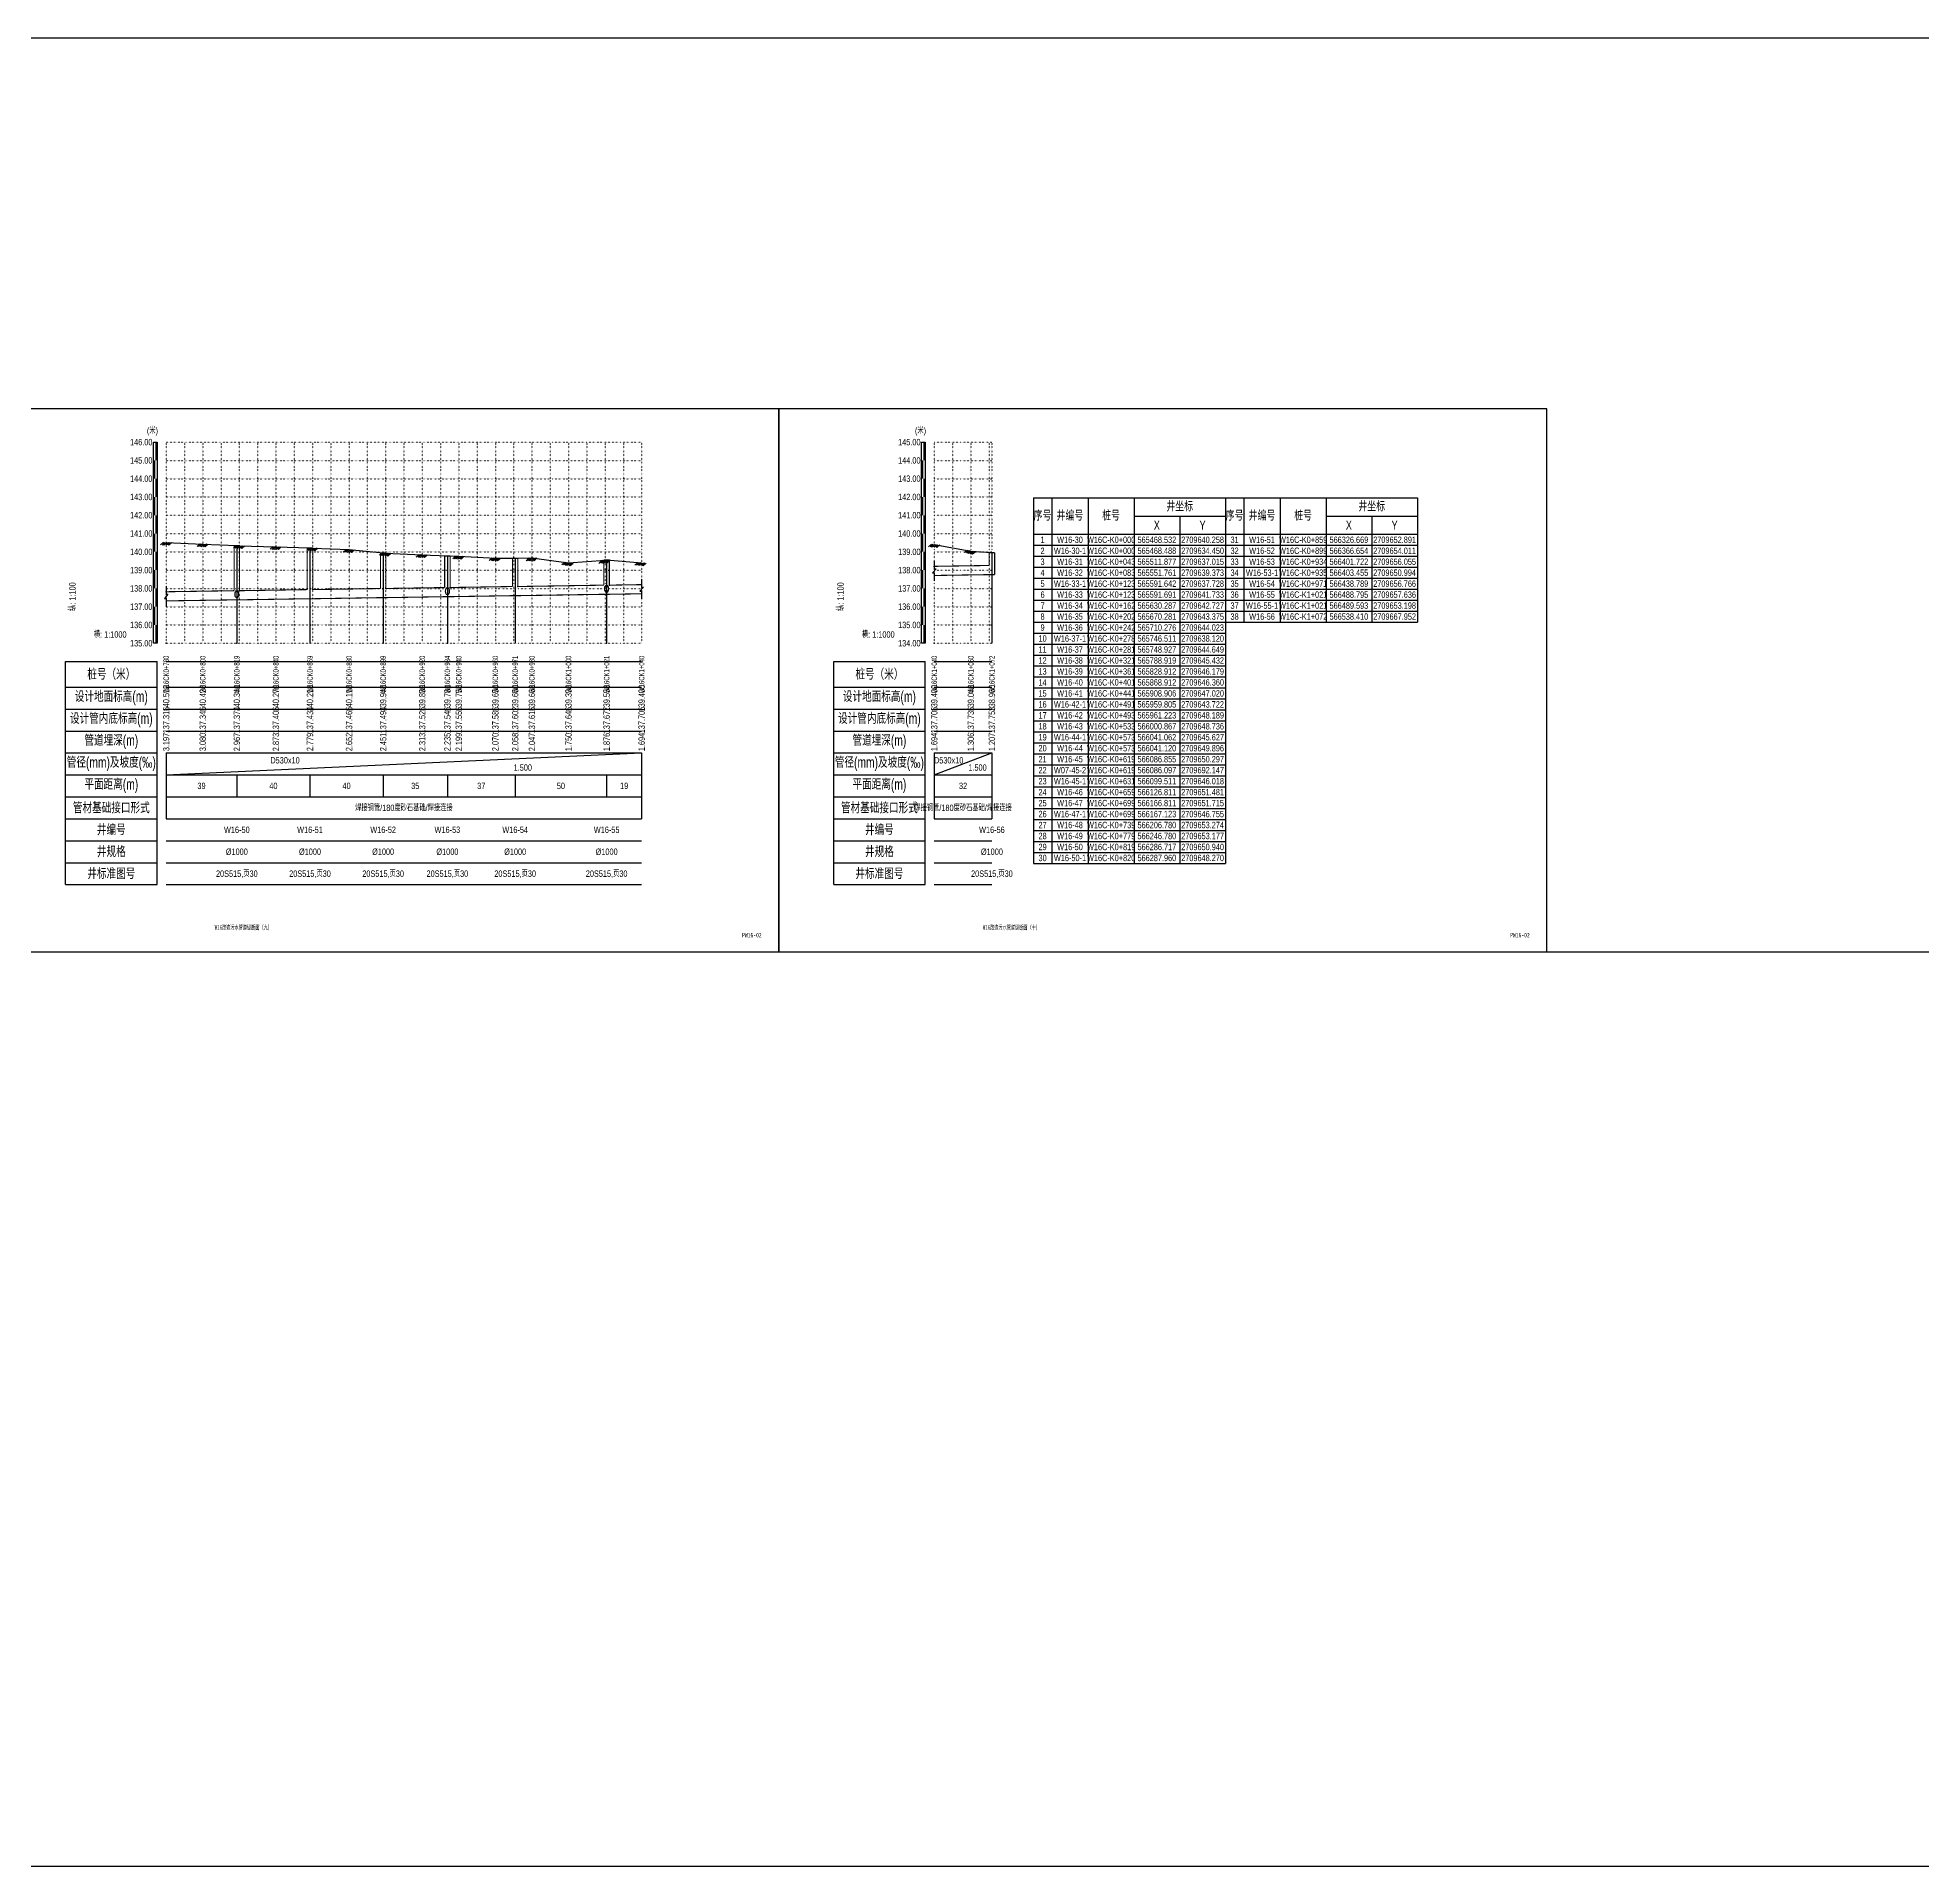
# Model space of a CAD drawing. Extents: x 529262 to 576451, y 2694391 to 2717535.
# Drawn here: x 572726 to 573757, y 2708447 to 2709447 of the extents above; entities that cross this region are included whole.
import ezdxf
from ezdxf.enums import TextEntityAlignment as Align

# ---------------------------------------------------------------- set-up
doc = ezdxf.new("R2010")
doc.units = 0
doc.linetypes.add('DOT', pattern=[6.35, 0, -6.35])
for name, color, linetype in [('GPSCOMMON', 7, 'Continuous'), ('P-说明', 7, 'Continuous'), ('PP-COM', 7, 'Continuous'), ('图框线', 7, 'Continuous'), ('纵断_分栏文字', 7, 'Continuous'), ('纵断_分栏线', 5, 'Continuous'), ('纵断_地面线', 3, 'Continuous'), ('纵断_标注', 2, 'Continuous'), ('纵断_标注_支管', 2, 'Continuous'), ('纵断_表头', 2, 'Continuous'), ('纵断_设计线', 1, 'Continuous'), ('纵断_高程网格', 8, 'DOT')]:
    doc.layers.add(name, color=color, linetype=linetype)
doc.layers.add('纵断污水井', color=7, linetype='Continuous', lineweight=60)
doc.layers.add('纵断污水管', color=224, linetype='Continuous', lineweight=60)
doc.styles.add('JieTuHzTxt', font='smsim.shx', dxfattribs={"width": 0.7, "bigfont": 'smfs.shx'})
doc.styles.add('SEMDI', font='smsim.shx', dxfattribs={"width": 0.75, "bigfont": 'smfs.shx'})
doc.styles.add('SMEDI', font='smsim.shx', dxfattribs={"width": 0.75, "height": 3.5, "bigfont": 'smfs.shx'})
doc.styles.add('宋体', font='', dxfattribs={"width": 0.75})
doc.styles.get('宋体').set_extended_font_data('SimSun')

# ---------------------------------------------------------------- blocks, each defined once
blk = doc.blocks.new('A3WK')
at = {"layer": '图框线'}
blk.add_lwpolyline([(0, 0), (420, 0), (420, 297), (0, 297), (0, 0)], dxfattribs=at)
blk = doc.blocks.new('*T149')
at = {"color": 0, "linetype": 'ByBlock', "lineweight": -2, "transparency": 16777216}
for p, q in [((0, 0), (105, 0)), ((0, 0), (0, -200)), ((10, 0), (10, -200)), ((30, 0), (30, -200)), ((55, 0), (55, -200)), ((105, 0), (105, -200)), ((55, -10), (105, -10)), ((80, -10), (80, -200)), ((0, -20), (105, -20)), ((0, -26), (105, -26)), ((0, -32), (105, -32)), ((0, -38), (105, -38)), ((0, -44), (105, -44)), ((0, -50), (105, -50)), ((0, -56), (105, -56)), ((0, -62), (105, -62)), ((0, -68), (105, -68)), ((0, -74), (105, -74)), ((0, -80), (105, -80)), ((0, -86), (105, -86)), ((0, -92), (105, -92)), ((0, -98), (105, -98)), ((0, -104), (105, -104)), ((0, -110), (105, -110)), ((0, -116), (105, -116)), ((0, -122), (105, -122)), ((0, -128), (105, -128)), ((0, -134), (105, -134)), ((0, -140), (105, -140)), ((0, -146), (105, -146)), ((0, -152), (105, -152)), ((0, -158), (105, -158)), ((0, -164), (105, -164)), ((0, -170), (105, -170)), ((0, -176), (105, -176)), ((0, -182), (105, -182)), ((0, -188), (105, -188)), ((0, -194), (105, -194)), ((0, -200), (105, -200))]:
    blk.add_line(p, q, dxfattribs=at)
at = {"color": 0, "transparency": 16777216, "attachment_point": 5}
for s, insert, char_height, width, style in [('序号', (5, -10), 5, 9.98, 'SMEDI'), ('井编号', (20, -10), 5, 19.98, 'SMEDI'), ('桩号', (42.5, -10), 5, 24.98, 'SMEDI'), ('井坐标', (80, -5), 5, 49.98, 'SMEDI'), ('X', (67.5, -15), 5, 24.98, 'SMEDI'), ('Y', (92.5, -15), 5, 24.98, 'SMEDI'), ('2', (5, -29), 3.5, 9.98, 'SEMDI'), ('1', (5, -23), 3.5, 9.98, 'SEMDI'), ('W16-30-1', (20, -29), 3.5, 19.98, 'SEMDI'), ('W16-30', (20, -23), 3.5, 19.98, 'SEMDI'), ('W16C-K0+000', (42.5, -23), 3.5, 24.98, 'SEMDI'), ('W16C-K0+000', (42.5, -29), 3.5, 24.98, 'SEMDI'), ('565468.532', (67.5, -23), 3.5, 24.98, 'SEMDI'), ('565468.488', (67.5, -29), 3.5, 24.98, 'SEMDI'), ('2709640.258', (92.5, -23), 3.5, 24.98, 'SEMDI'), ('2709634.450', (92.5, -29), 3.5, 24.98, 'SEMDI'), ('4', (5, -41), 3.5, 9.98, 'SEMDI'), ('3', (5, -35), 3.5, 9.98, 'SEMDI'), ('W16-31', (20, -35), 3.5, 19.98, 'SEMDI'), ('W16-32', (20, -41), 3.5, 19.98, 'SEMDI'), ('W16C-K0+043', (42.5, -35), 3.5, 24.98, 'SEMDI'), ('W16C-K0+083', (42.5, -41), 3.5, 24.98, 'SEMDI'), ('565511.877', (67.5, -35), 3.5, 24.98, 'SEMDI'), ('565551.761', (67.5, -41), 3.5, 24.98, 'SEMDI'), ('2709637.015', (92.5, -35), 3.5, 24.98, 'SEMDI'), ('2709639.373', (92.5, -41), 3.5, 24.98, 'SEMDI'), ('5', (5, -47), 3.5, 9.98, 'SEMDI'), ('6', (5, -53), 3.5, 9.98, 'SEMDI'), ('W16-33-1', (20, -47), 3.5, 19.98, 'SEMDI'), ('W16-33', (20, -53), 3.5, 19.98, 'SEMDI'), ('W16C-K0+123', (42.5, -47), 3.5, 24.98, 'SEMDI'), ('W16C-K0+123', (42.5, -53), 3.5, 24.98, 'SEMDI'), ('565591.642', (67.5, -47), 3.5, 24.98, 'SEMDI'), ('565591.691', (67.5, -53), 3.5, 24.98, 'SEMDI'), ('2709637.728', (92.5, -47), 3.5, 24.98, 'SEMDI'), ('2709641.733', (92.5, -53), 3.5, 24.98, 'SEMDI'), ('7', (5, -59), 3.5, 9.98, 'SEMDI'), ('W16-34', (20, -59), 3.5, 19.98, 'SEMDI'), ('W16C-K0+162', (42.5, -59), 3.5, 24.98, 'SEMDI'), ('565630.287', (67.5, -59), 3.5, 24.98, 'SEMDI'), ('2709642.727', (92.5, -59), 3.5, 24.98, 'SEMDI'), ('8', (5, -65), 3.5, 9.98, 'SEMDI'), ('9', (5, -71), 3.5, 9.98, 'SEMDI'), ('W16-35', (20, -65), 3.5, 19.98, 'SEMDI'), ('W16-36', (20, -71), 3.5, 19.98, 'SEMDI'), ('W16C-K0+202', (42.5, -65), 3.5, 24.98, 'SEMDI'), ('W16C-K0+242', (42.5, -71), 3.5, 24.98, 'SEMDI'), ('565670.281', (67.5, -65), 3.5, 24.98, 'SEMDI'), ('565710.276', (67.5, -71), 3.5, 24.98, 'SEMDI'), ('2709643.375', (92.5, -65), 3.5, 24.98, 'SEMDI'), ('2709644.023', (92.5, -71), 3.5, 24.98, 'SEMDI'), ('10', (5, -77), 3.5, 9.98, 'SEMDI'), ('11', (5, -83), 3.5, 9.98, 'SEMDI'), ('W16-37-1', (20, -77), 3.5, 19.98, 'SEMDI'), ('W16-37', (20, -83), 3.5, 19.98, 'SEMDI'), ('W16C-K0+278', (42.5, -77), 3.5, 24.98, 'SEMDI'), ('W16C-K0+281', (42.5, -83), 3.5, 24.98, 'SEMDI'), ('565746.511', (67.5, -77), 3.5, 24.98, 'SEMDI'), ('565748.927', (67.5, -83), 3.5, 24.98, 'SEMDI'), ('2709638.120', (92.5, -77), 3.5, 24.98, 'SEMDI'), ('2709644.649', (92.5, -83), 3.5, 24.98, 'SEMDI'), ('12', (5, -89), 3.5, 9.98, 'SEMDI'), ('W16-38', (20, -89), 3.5, 19.98, 'SEMDI'), ('W16C-K0+321', (42.5, -89), 3.5, 24.98, 'SEMDI'), ('565788.919', (67.5, -89), 3.5, 24.98, 'SEMDI'), ('2709645.432', (92.5, -89), 3.5, 24.98, 'SEMDI'), ('13', (5, -95), 3.5, 9.98, 'SEMDI'), ('14', (5, -101), 3.5, 9.98, 'SEMDI'), ('W16-39', (20, -95), 3.5, 19.98, 'SEMDI'), ('W16-40', (20, -101), 3.5, 19.98, 'SEMDI'), ('W16C-K0+361', (42.5, -95), 3.5, 24.98, 'SEMDI'), ('W16C-K0+401', (42.5, -101), 3.5, 24.98, 'SEMDI'), ('565828.912', (67.5, -95), 3.5, 24.98, 'SEMDI'), ('565868.912', (67.5, -101), 3.5, 24.98, 'SEMDI'), ('2709646.179', (92.5, -95), 3.5, 24.98, 'SEMDI'), ('2709646.360', (92.5, -101), 3.5, 24.98, 'SEMDI'), ('15', (5, -107), 3.5, 9.98, 'SEMDI'), ('16', (5, -113), 3.5, 9.98, 'SEMDI'), ('W16-42-1', (20, -113), 3.5, 19.98, 'SEMDI'), ('W16-41', (20, -107), 3.5, 19.98, 'SEMDI'), ('W16C-K0+441', (42.5, -107), 3.5, 24.98, 'SEMDI'), ('W16C-K0+491', (42.5, -113), 3.5, 24.98, 'SEMDI'), ('565908.906', (67.5, -107), 3.5, 24.98, 'SEMDI'), ('565959.805', (67.5, -113), 3.5, 24.98, 'SEMDI'), ('2709647.020', (92.5, -107), 3.5, 24.98, 'SEMDI'), ('2709643.722', (92.5, -113), 3.5, 24.98, 'SEMDI'), ('17', (5, -119), 3.5, 9.98, 'SEMDI'), ('18', (5, -125), 3.5, 9.98, 'SEMDI'), ('W16-42', (20, -119), 3.5, 19.98, 'SEMDI'), ('W16-43', (20, -125), 3.5, 19.98, 'SEMDI'), ('W16C-K0+493', (42.5, -119), 3.5, 24.98, 'SEMDI'), ('W16C-K0+533', (42.5, -125), 3.5, 24.98, 'SEMDI'), ('565961.223', (67.5, -119), 3.5, 24.98, 'SEMDI'), ('566000.867', (67.5, -125), 3.5, 24.98, 'SEMDI'), ('2709648.189', (92.5, -119), 3.5, 24.98, 'SEMDI'), ('2709648.736', (92.5, -125), 3.5, 24.98, 'SEMDI'), ('19', (5, -131), 3.5, 9.98, 'SEMDI'), ('W16-44-1', (20, -131), 3.5, 19.98, 'SEMDI'), ('W16C-K0+573', (42.5, -131), 3.5, 24.98, 'SEMDI'), ('566041.062', (67.5, -131), 3.5, 24.98, 'SEMDI'), ('2709645.627', (92.5, -131), 3.5, 24.98, 'SEMDI'), ('20', (5, -137), 3.5, 9.98, 'SEMDI'), ('21', (5, -143), 3.5, 9.98, 'SEMDI'), ('W16-44', (20, -137), 3.5, 19.98, 'SEMDI'), ('W16-45', (20, -143), 3.5, 19.98, 'SEMDI'), ('W16C-K0+573', (42.5, -137), 3.5, 24.98, 'SEMDI'), ('W16C-K0+619', (42.5, -143), 3.5, 24.98, 'SEMDI'), ('566041.120', (67.5, -137), 3.5, 24.98, 'SEMDI'), ('566086.855', (67.5, -143), 3.5, 24.98, 'SEMDI'), ('2709649.896', (92.5, -137), 3.5, 24.98, 'SEMDI'), ('2709650.297', (92.5, -143), 3.5, 24.98, 'SEMDI'), ('22', (5, -149), 3.5, 9.98, 'SEMDI'), ('23', (5, -155), 3.5, 9.98, 'SEMDI'), ('W07-45-2', (20, -149), 3.5, 19.98, 'SEMDI'), ('W16-45-1', (20, -155), 3.5, 19.98, 'SEMDI'), ('W16C-K0+619', (42.5, -149), 3.5, 24.98, 'SEMDI'), ('W16C-K0+631', (42.5, -155), 3.5, 24.98, 'SEMDI'), ('566086.097', (67.5, -149), 3.5, 24.98, 'SEMDI'), ('566099.511', (67.5, -155), 3.5, 24.98, 'SEMDI'), ('2709692.147', (92.5, -149), 3.5, 24.98, 'SEMDI'), ('2709646.018', (92.5, -155), 3.5, 24.98, 'SEMDI'), ('24', (5, -161), 3.5, 9.98, 'SEMDI'), ('W16-46', (20, -161), 3.5, 19.98, 'SEMDI'), ('W16C-K0+659', (42.5, -161), 3.5, 24.98, 'SEMDI'), ('566126.811', (67.5, -161), 3.5, 24.98, 'SEMDI'), ('2709651.481', (92.5, -161), 3.5, 24.98, 'SEMDI'), ('25', (5, -167), 3.5, 9.98, 'SEMDI'), ('26', (5, -173), 3.5, 9.98, 'SEMDI'), ('W16-47-1', (20, -173), 3.5, 19.98, 'SEMDI'), ('W16-47', (20, -167), 3.5, 19.98, 'SEMDI'), ('W16C-K0+699', (42.5, -167), 3.5, 24.98, 'SEMDI'), ('W16C-K0+699', (42.5, -173), 3.5, 24.98, 'SEMDI'), ('566166.811', (67.5, -167), 3.5, 24.98, 'SEMDI'), ('566167.123', (67.5, -173), 3.5, 24.98, 'SEMDI'), ('2709651.715', (92.5, -167), 3.5, 24.98, 'SEMDI'), ('2709646.755', (92.5, -173), 3.5, 24.98, 'SEMDI'), ('27', (5, -179), 3.5, 9.98, 'SEMDI'), ('28', (5, -185), 3.5, 9.98, 'SEMDI'), ('W16-48', (20, -179), 3.5, 19.98, 'SEMDI'), ('W16-49', (20, -185), 3.5, 19.98, 'SEMDI'), ('W16C-K0+739', (42.5, -179), 3.5, 24.98, 'SEMDI'), ('W16C-K0+779', (42.5, -185), 3.5, 24.98, 'SEMDI'), ('566206.780', (67.5, -179), 3.5, 24.98, 'SEMDI'), ('566246.780', (67.5, -185), 3.5, 24.98, 'SEMDI'), ('2709653.274', (92.5, -179), 3.5, 24.98, 'SEMDI'), ('2709653.177', (92.5, -185), 3.5, 24.98, 'SEMDI'), ('29', (5, -191), 3.5, 9.98, 'SEMDI'), ('30', (5, -197), 3.5, 9.98, 'SEMDI'), ('W16-50-1', (20, -197), 3.5, 19.98, 'SEMDI'), ('W16-50', (20, -191), 3.5, 19.98, 'SEMDI'), ('W16C-K0+819', (42.5, -191), 3.5, 24.98, 'SEMDI'), ('W16C-K0+820', (42.5, -197), 3.5, 24.98, 'SEMDI'), ('566286.717', (67.5, -191), 3.5, 24.98, 'SEMDI'), ('566287.960', (67.5, -197), 3.5, 24.98, 'SEMDI'), ('2709650.940', (92.5, -191), 3.5, 24.98, 'SEMDI'), ('2709648.270', (92.5, -197), 3.5, 24.98, 'SEMDI')]:
    blk.add_mtext(s, dxfattribs=dict(at, insert=insert, char_height=char_height, width=width, style=style))
blk = doc.blocks.new('*T150')
at = {"color": 0, "linetype": 'ByBlock', "lineweight": -2, "transparency": 16777216}
for p, q in [((0, 0), (105, 0)), ((0, 0), (0, -68)), ((10, 0), (10, -68)), ((30, 0), (30, -68)), ((55, 0), (55, -68)), ((105, 0), (105, -68)), ((55, -10), (105, -10)), ((80, -10), (80, -68)), ((0, -20), (105, -20)), ((0, -26), (105, -26)), ((0, -32), (105, -32)), ((0, -38), (105, -38)), ((0, -44), (105, -44)), ((0, -50), (105, -50)), ((0, -56), (105, -56)), ((0, -62), (105, -62)), ((0, -68), (105, -68))]:
    blk.add_line(p, q, dxfattribs=at)
at = {"color": 0, "transparency": 16777216, "attachment_point": 5}
for s, insert, char_height, width, style in [('序号', (5, -10), 5, 9.98, 'SMEDI'), ('井编号', (20, -10), 5, 19.98, 'SMEDI'), ('桩号', (42.5, -10), 5, 24.98, 'SMEDI'), ('井坐标', (80, -5), 5, 49.98, 'SMEDI'), ('X', (67.5, -15), 5, 24.98, 'SMEDI'), ('Y', (92.5, -15), 5, 24.98, 'SMEDI'), ('31', (5, -23), 3.5, 9.98, 'SEMDI'), ('32', (5, -29), 3.5, 9.98, 'SEMDI'), ('W16-51', (20, -23), 3.5, 19.98, 'SEMDI'), ('W16-52', (20, -29), 3.5, 19.98, 'SEMDI'), ('W16C-K0+859', (42.5, -23), 3.5, 24.98, 'SEMDI'), ('W16C-K0+899', (42.5, -29), 3.5, 24.98, 'SEMDI'), ('566326.669', (67.5, -23), 3.5, 24.98, 'SEMDI'), ('566366.654', (67.5, -29), 3.5, 24.98, 'SEMDI'), ('2709652.891', (92.5, -23), 3.5, 24.98, 'SEMDI'), ('2709654.011', (92.5, -29), 3.5, 24.98, 'SEMDI'), ('33', (5, -35), 3.5, 9.98, 'SEMDI'), ('34', (5, -41), 3.5, 9.98, 'SEMDI'), ('W16-53-1', (20, -41), 3.5, 19.98, 'SEMDI'), ('W16-53', (20, -35), 3.5, 19.98, 'SEMDI'), ('W16C-K0+934', (42.5, -35), 3.5, 24.98, 'SEMDI'), ('W16C-K0+935', (42.5, -41), 3.5, 24.98, 'SEMDI'), ('566401.722', (67.5, -35), 3.5, 24.98, 'SEMDI'), ('566403.455', (67.5, -41), 3.5, 24.98, 'SEMDI'), ('2709656.055', (92.5, -35), 3.5, 24.98, 'SEMDI'), ('2709650.994', (92.5, -41), 3.5, 24.98, 'SEMDI'), ('35', (5, -47), 3.5, 9.98, 'SEMDI'), ('36', (5, -53), 3.5, 9.98, 'SEMDI'), ('W16-54', (20, -47), 3.5, 19.98, 'SEMDI'), ('W16-55', (20, -53), 3.5, 19.98, 'SEMDI'), ('W16C-K0+971', (42.5, -47), 3.5, 24.98, 'SEMDI'), ('W16C-K1+021', (42.5, -53), 3.5, 24.98, 'SEMDI'), ('566438.789', (67.5, -47), 3.5, 24.98, 'SEMDI'), ('566488.795', (67.5, -53), 3.5, 24.98, 'SEMDI'), ('2709656.766', (92.5, -47), 3.5, 24.98, 'SEMDI'), ('2709657.636', (92.5, -53), 3.5, 24.98, 'SEMDI'), ('37', (5, -59), 3.5, 9.98, 'SEMDI'), ('W16-55-1', (20, -59), 3.5, 19.98, 'SEMDI'), ('W16C-K1+021', (42.5, -59), 3.5, 24.98, 'SEMDI'), ('566489.593', (67.5, -59), 3.5, 24.98, 'SEMDI'), ('2709653.198', (92.5, -59), 3.5, 24.98, 'SEMDI'), ('38', (5, -65), 3.5, 9.98, 'SEMDI'), ('W16-56', (20, -65), 3.5, 19.98, 'SEMDI'), ('W16C-K1+072', (42.5, -65), 3.5, 24.98, 'SEMDI'), ('566538.410', (67.5, -65), 3.5, 24.98, 'SEMDI'), ('2709667.952', (92.5, -65), 3.5, 24.98, 'SEMDI')]:
    blk.add_mtext(s, dxfattribs=dict(at, insert=insert, char_height=char_height, width=width, style=style))
blk = doc.blocks.new('市政排水（YZ）_zdbt')
at = {"color": 0, "linetype": 'ByBlock', "lineweight": -2}
for p, q in [((-50, 0), (0, 0)), ((-50, -122), (-50, 0)), ((0, -122), (0, 0)), ((-50, -14), (0, -14)), ((-50, -26), (0, -26)), ((-50, -38), (0, -38)), ((-50, -50), (0, -50)), ((-50, -62), (0, -62)), ((-50, -74), (0, -74)), ((-50, -86), (0, -86)), ((-50, -98), (0, -98)), ((-50, -110), (0, -110)), ((-50, -122), (0, -122))]:
    blk.add_line(p, q, dxfattribs=at)
at = {"color": 0, "linetype": 'ByBlock', "lineweight": -2, "char_height": 6, "attachment_point": 5, "style": 'JieTuHzTxt'}
for s, insert in [('桩号（米）', (-25, -7)), ('设计地面标高(m)', (-25, -20)), ('设计管内底标高(m)', (-25, -32)), ('管道埋深(m)', (-25, -44)), ('管径(mm)及坡度(‰)', (-25, -56)), ('平面距离(m)', (-25, -68)), ('管材基础接口形式', (-25, -80)), ('井编号', (-25, -92)), ('井规格', (-25, -104)), ('井标准图号', (-25, -116))]:
    blk.add_mtext(s, dxfattribs=dict(at, insert=insert))
blk = doc.blocks.new('VSDesignLineBlock')
at = {"color": 0, "linetype": 'Continuous'}
for p, q in [((-1.5, 0), (-3, -1.5)), ((-0.8, 0), (-2.2, -1.5)), ((0, 0), (-1.5, -1.5)), ((0, 0), (1.5, -1.5)), ((1.5, 0), (0.8, -0.8)), ((2.2, 0), (1.1, -1.1)), ((3, 0), (1.5, -1.5)), ((-1, -1), (-0.5, -1.5)), ((-0.5, -0.5), (0.5, -1.5))]:
    blk.add_line(p, q, dxfattribs=at)

msp = doc.modelspace()

# ---------------------------------------------------------------- linework, layer by layer
for p in [(573216.269, 2709157.418), (572796.269, 2709143.518), (572836.411, 2709144.098), (572876.411, 2709144.698), (572916.411, 2709145.298), (572951.539, 2709145.825), (572988.612, 2709146.381), (573038.626, 2709147.131)]:
    msp.add_point(p)
at = {"layer": 'GPSCOMMON'}
for p in [(572796.269, 2709115.361), (573216.269, 2709115.361)]:
    msp.add_point(p, dxfattribs=at)
at = {"layer": 'PP-COM'}
for p, q in [((571451.269, 2709446.518), (576451.269, 2709446.518)), ((571451.269, 2708946.518), (576451.269, 2708946.518)), ((571451.269, 2708446.518), (576451.269, 2708446.518))]:
    msp.add_line(p, q, dxfattribs=at)
at = {"layer": '纵断_分栏文字'}
for p, q in [((572833.411, 2709168.771), (572836.411, 2709168.771)), ((572873.411, 2709167.491), (572876.411, 2709167.491)), ((572913.411, 2709164.811), (572916.411, 2709164.811)), ((573246.302, 2709164.961), (573249.302, 2709164.961)), ((572948.539, 2709163.171), (572951.539, 2709163.171)), ((572985.612, 2709161.961), (572988.612, 2709161.961)), ((573035.626, 2709160.891), (573038.626, 2709160.891)), ((572796.269, 2709055.361), (572796.269, 2709043.361)), ((572796.269, 2709043.361), (573056.269, 2709055.361)), ((573056.269, 2709055.361), (573056.269, 2709043.361)), ((573216.269, 2709055.361), (573216.269, 2709043.361)), ((573216.269, 2709043.361), (573247.802, 2709055.361)), ((573247.802, 2709055.361), (573247.802, 2709043.361)), ((572796.269, 2709043.361), (572796.269, 2709031.361)), ((572834.911, 2709043.361), (572834.911, 2709031.361)), ((572874.911, 2709043.361), (572874.911, 2709031.361)), ((572914.911, 2709043.361), (572914.911, 2709031.361)), ((572950.039, 2709043.361), (572950.039, 2709031.361)), ((572987.112, 2709043.361), (572987.112, 2709031.361)), ((573037.126, 2709043.361), (573037.126, 2709031.361)), ((573056.269, 2709043.361), (573056.269, 2709031.361)), ((573216.269, 2709043.361), (573216.269, 2709031.361)), ((573247.802, 2709043.361), (573247.802, 2709031.361)), ((572796.269, 2709031.361), (572796.269, 2709019.361)), ((573056.269, 2709031.361), (573056.269, 2709019.361)), ((573216.269, 2709031.361), (573216.269, 2709019.361)), ((573247.802, 2709031.361), (573247.802, 2709019.361))]:
    msp.add_line(p, q, dxfattribs=at)
at = {"layer": '纵断_分栏线'}
for p, q in [((572796.269, 2709105.361), (573056.269, 2709105.361)), ((573216.269, 2709105.361), (573247.802, 2709105.361)), ((572796.269, 2709091.361), (573056.269, 2709091.361)), ((573216.269, 2709091.361), (573247.802, 2709091.361)), ((572796.269, 2709079.361), (573056.269, 2709079.361)), ((573216.269, 2709079.361), (573247.802, 2709079.361)), ((572796.269, 2709067.361), (573056.269, 2709067.361)), ((573216.269, 2709067.361), (573247.802, 2709067.361)), ((572796.269, 2709055.361), (573056.269, 2709055.361)), ((573216.269, 2709055.361), (573247.802, 2709055.361)), ((572796.269, 2709043.361), (573056.269, 2709043.361)), ((573216.269, 2709043.361), (573247.802, 2709043.361)), ((572796.269, 2709031.361), (573056.269, 2709031.361)), ((573216.269, 2709031.361), (573247.802, 2709031.361)), ((572796.269, 2709019.361), (573056.269, 2709019.361)), ((573216.269, 2709019.361), (573247.802, 2709019.361)), ((572796.269, 2709007.361), (573056.269, 2709007.361)), ((573216.269, 2709007.361), (573247.802, 2709007.361)), ((572796.269, 2708995.361), (573056.269, 2708995.361)), ((573216.269, 2708995.361), (573247.802, 2708995.361)), ((572796.269, 2708983.361), (573056.269, 2708983.361)), ((573216.269, 2708983.361), (573247.802, 2708983.361))]:
    msp.add_line(p, q, dxfattribs=at)
at = {"layer": '纵断_地面线'}
for points in [[(572796.269, 2709170.491), (572816.269, 2709169.621), (572834.91, 2709168.771), (572836.269, 2709168.711), (572856.269, 2709168.151), (572874.91, 2709167.491), (572876.269, 2709167.441), (572896.269, 2709166.541), (572914.91, 2709164.811), (572916.269, 2709164.681), (572936.269, 2709163.751), (572950.038, 2709163.171), (572956.269, 2709162.911), (572976.269, 2709161.921), (572987.112, 2709161.961), (572996.269, 2709161.991), (573016.269, 2709159.321), (573036.269, 2709160.801), (573037.126, 2709160.891), (573056.269, 2709159.36)], [(573216.269, 2709169.36), (573217.384, 2709169.271), (573236.269, 2709165.781), (573247.802, 2709164.961)]]:
    msp.add_lwpolyline(points, dxfattribs=at)
at = {"layer": '纵断_标注'}
for p, q in [((572834.911, 2709168.771), (572834.911, 2709115.361)), ((572874.911, 2709167.491), (572874.911, 2709115.361)), ((572914.911, 2709164.811), (572914.911, 2709115.361)), ((573247.802, 2709164.961), (573247.802, 2709115.361)), ((572950.039, 2709163.171), (572950.039, 2709115.361)), ((572987.112, 2709161.961), (572987.112, 2709115.361)), ((573037.126, 2709160.891), (573037.126, 2709115.361))]:
    msp.add_line(p, q, dxfattribs=at)
for points in [[(573216.269, 2709160.418), (573216.269, 2709156.018), (573217.269, 2709156.018), (573215.269, 2709153.818), (573216.269, 2709153.818), (573216.269, 2709149.418)], [(572796.269, 2709146.518), (572796.269, 2709142.118), (572797.269, 2709142.118), (572795.269, 2709139.918), (572796.269, 2709139.918), (572796.269, 2709135.518)], [(573056.269, 2709150.418), (573056.269, 2709146.018), (573057.269, 2709146.018), (573055.269, 2709143.818), (573056.269, 2709143.818), (573056.269, 2709139.418)]]:
    msp.add_lwpolyline(points, dxfattribs=at)
for points in [[(572741.269, 2709115.361, 0, 0, 0), (572741.269, 2709140.694, 1, 0, 0), (572741.269, 2709148.694, 0, 0, 0)], [(573161.269, 2709115.361, 0, 0, 0), (573161.269, 2709140.694, 1, 0, 0), (573161.269, 2709148.694, 0, 0, 0)], [(572741.269, 2709115.361, 0, 0, 0), (572766.603, 2709115.361, 1, 0, 0), (572774.603, 2709115.361, 0, 0, 0)], [(573161.269, 2709115.361, 0, 0, 0), (573186.603, 2709115.361, 1, 0, 0), (573194.603, 2709115.361, 0, 0, 0)]]:
    msp.add_lwpolyline(points, format="xyseb", dxfattribs=at)
at = {"layer": '纵断_标注_支管'}
for p in [(572834.911, 2709115.361), (572950.039, 2709115.361), (573037.126, 2709115.361)]:
    msp.add_point(p, dxfattribs=at)
at = {"layer": '纵断_表头'}
for points in [[(572791.269, 2709115.361), (572789.269, 2709115.361), (572789.269, 2709225.361), (572791.269, 2709225.361), (572791.269, 2709115.361)], [(573211.269, 2709115.361), (573209.269, 2709115.361), (573209.269, 2709225.361), (573211.269, 2709225.361), (573211.269, 2709115.361)]]:
    msp.add_lwpolyline(points, dxfattribs=at)
at = {"layer": '纵断_表头', "const_width": 1}
for points in [[(572790.769, 2709215.361), (572790.769, 2709225.361)], [(573210.769, 2709215.361), (573210.769, 2709225.361)], [(572789.769, 2709205.361), (572789.769, 2709215.361)], [(573209.769, 2709205.361), (573209.769, 2709215.361)], [(572790.769, 2709195.361), (572790.769, 2709205.361)], [(573210.769, 2709195.361), (573210.769, 2709205.361)], [(572789.769, 2709185.361), (572789.769, 2709195.361)], [(573209.769, 2709185.361), (573209.769, 2709195.361)], [(572790.769, 2709175.361), (572790.769, 2709185.361)], [(573210.769, 2709175.361), (573210.769, 2709185.361)], [(572789.769, 2709165.361), (572789.769, 2709175.361)], [(573209.769, 2709165.361), (573209.769, 2709175.361)], [(572790.769, 2709155.361), (572790.769, 2709165.361)], [(573210.769, 2709155.361), (573210.769, 2709165.361)], [(572789.769, 2709145.361), (572789.769, 2709155.361)], [(573209.769, 2709145.361), (573209.769, 2709155.361)], [(572790.769, 2709135.361), (572790.769, 2709145.361)], [(573210.769, 2709135.361), (573210.769, 2709145.361)], [(572789.769, 2709125.361), (572789.769, 2709135.361)], [(573209.769, 2709125.361), (573209.769, 2709135.361)], [(572790.769, 2709115.361), (572790.769, 2709125.361)], [(573210.769, 2709115.361), (573210.769, 2709125.361)]]:
    msp.add_lwpolyline(points, dxfattribs=at)
at = {"layer": '纵断_设计线'}
for points in [[(572796.269, 2709170.491), (572816.269, 2709169.621), (572834.91, 2709168.771), (572836.269, 2709168.711), (572856.269, 2709168.151), (572874.91, 2709167.491), (572876.269, 2709167.441), (572896.269, 2709166.541), (572914.91, 2709164.811), (572916.269, 2709164.681), (572936.269, 2709163.751), (572950.038, 2709163.171), (572956.269, 2709162.911), (572976.269, 2709161.921), (572987.112, 2709161.961), (572996.269, 2709161.991), (573016.269, 2709159.321), (573036.269, 2709160.801), (573037.126, 2709160.891), (573056.269, 2709159.36)], [(573216.269, 2709169.36), (573217.384, 2709169.271), (573236.269, 2709165.781), (573247.802, 2709164.961)]]:
    msp.add_lwpolyline(points, dxfattribs=at)
at = {"layer": '纵断_高程网格', "ltscale": 0.0787}
for p, q in [((572796.269, 2709225.361), (573056.269, 2709225.361)), ((572796.269, 2709225.361), (572796.269, 2709115.361)), ((572806.269, 2709225.361), (572806.269, 2709115.361)), ((572816.269, 2709225.361), (572816.269, 2709115.361)), ((572826.269, 2709225.361), (572826.269, 2709115.361)), ((572836.269, 2709225.361), (572836.269, 2709115.361)), ((572846.269, 2709225.361), (572846.269, 2709115.361)), ((572856.269, 2709225.361), (572856.269, 2709115.361)), ((572866.269, 2709225.361), (572866.269, 2709115.361)), ((572876.269, 2709225.361), (572876.269, 2709115.361)), ((572886.269, 2709225.361), (572886.269, 2709115.361)), ((572896.269, 2709225.361), (572896.269, 2709115.361)), ((572906.269, 2709225.361), (572906.269, 2709115.361)), ((572916.269, 2709225.361), (572916.269, 2709115.361)), ((572926.269, 2709225.361), (572926.269, 2709115.361)), ((572936.269, 2709225.361), (572936.269, 2709115.361)), ((572946.269, 2709225.361), (572946.269, 2709115.361)), ((572956.269, 2709225.361), (572956.269, 2709115.361)), ((572966.269, 2709225.361), (572966.269, 2709115.361)), ((572976.269, 2709225.361), (572976.269, 2709115.361)), ((572986.269, 2709225.361), (572986.269, 2709115.361)), ((572996.269, 2709225.361), (572996.269, 2709115.361)), ((573006.269, 2709225.361), (573006.269, 2709115.361)), ((573016.269, 2709225.361), (573016.269, 2709115.361)), ((573026.269, 2709225.361), (573026.269, 2709115.361)), ((573036.269, 2709225.361), (573036.269, 2709115.361)), ((573046.269, 2709225.361), (573046.269, 2709115.361)), ((573056.269, 2709225.361), (573056.269, 2709115.361)), ((573216.269, 2709225.361), (573247.802, 2709225.361)), ((573216.269, 2709225.361), (573216.269, 2709115.361)), ((573226.269, 2709225.361), (573226.269, 2709115.361)), ((573236.269, 2709225.361), (573236.269, 2709115.361)), ((573246.269, 2709225.361), (573246.269, 2709115.361)), ((573247.802, 2709225.361), (573247.802, 2709115.361)), ((572796.269, 2709215.361), (573056.269, 2709215.361)), ((573216.269, 2709215.361), (573247.802, 2709215.361)), ((572796.269, 2709205.361), (573056.269, 2709205.361)), ((573216.269, 2709205.361), (573247.802, 2709205.361)), ((572796.269, 2709195.361), (573056.269, 2709195.361)), ((573216.269, 2709195.361), (573247.802, 2709195.361)), ((572796.269, 2709185.361), (573056.269, 2709185.361)), ((573216.269, 2709185.361), (573247.802, 2709185.361)), ((572796.269, 2709175.361), (573056.269, 2709175.361)), ((573216.269, 2709175.361), (573247.802, 2709175.361)), ((572796.269, 2709165.361), (573056.269, 2709165.361)), ((573216.269, 2709165.361), (573247.802, 2709165.361)), ((572796.269, 2709155.361), (573056.269, 2709155.361)), ((573216.269, 2709155.361), (573247.802, 2709155.361)), ((572796.269, 2709145.361), (573056.269, 2709145.361)), ((573216.269, 2709145.361), (573247.802, 2709145.361)), ((572796.269, 2709135.361), (573056.269, 2709135.361)), ((573216.269, 2709135.361), (573247.802, 2709135.361)), ((572796.269, 2709125.361), (573056.269, 2709125.361)), ((573216.269, 2709125.361), (573247.802, 2709125.361)), ((572796.269, 2709115.361), (573056.269, 2709115.361)), ((573216.269, 2709115.361), (573247.802, 2709115.361))]:
    msp.add_line(p, q, dxfattribs=at)
at = {"layer": '纵断污水井', "const_width": 0.6}
for points in [[(572833.411, 2709168.771), (572833.411, 2709144.098)], [(572836.411, 2709168.771), (572836.411, 2709144.101)], [(572873.411, 2709167.491), (572873.411, 2709144.698)], [(572876.411, 2709167.491), (572876.411, 2709144.701)], [(572913.411, 2709164.811), (572913.411, 2709145.298)], [(572916.411, 2709164.811), (572916.411, 2709145.301)], [(572948.539, 2709163.171), (572948.539, 2709145.825)], [(572951.539, 2709163.171), (572951.539, 2709145.821)], [(573246.302, 2709164.961), (573246.302, 2709157.891)], [(573249.302, 2709164.961), (573249.302, 2709152.891)], [(572985.612, 2709161.961), (572985.612, 2709146.381)], [(572988.612, 2709161.961), (572988.612, 2709146.381)], [(573035.626, 2709160.891), (573035.626, 2709147.131)], [(573038.626, 2709160.891), (573038.626, 2709147.131)], [(573246.302, 2709152.891), (573249.302, 2709152.891)], [(572833.411, 2709139.101), (572836.411, 2709139.101)], [(572873.411, 2709139.701), (572876.411, 2709139.701)], [(572913.411, 2709140.301), (572916.411, 2709140.301)], [(572948.539, 2709140.821), (572951.539, 2709140.821)], [(572985.612, 2709141.381), (572988.612, 2709141.381)], [(573035.626, 2709142.131), (573038.626, 2709142.131)]]:
    msp.add_lwpolyline(points, dxfattribs=at)
at = {"layer": '纵断污水管', "const_width": 0.6}
for points in [[(573216.269, 2709157.418), (573246.302, 2709157.891)], [(573216.269, 2709152.418), (573246.302, 2709152.891)], [(572796.269, 2709143.518), (572833.411, 2709144.098)], [(572836.411, 2709144.098), (572873.411, 2709144.698)], [(572876.411, 2709144.698), (572913.411, 2709145.298)], [(572916.411, 2709145.298), (572948.539, 2709145.825)], [(572951.539, 2709145.825), (572985.612, 2709146.381)], [(572988.612, 2709146.381), (573035.626, 2709147.131)], [(573038.626, 2709147.131), (573056.269, 2709147.418)], [(573038.626, 2709142.131), (573056.269, 2709142.418)], [(572796.269, 2709138.518), (572833.411, 2709139.098)], [(572836.411, 2709139.098), (572873.411, 2709139.698)], [(572876.411, 2709139.698), (572913.411, 2709140.298)], [(572916.411, 2709140.298), (572948.539, 2709140.825)], [(572951.539, 2709140.825), (572985.612, 2709141.381)], [(572988.612, 2709141.381), (573035.626, 2709142.131)]]:
    msp.add_lwpolyline(points, dxfattribs=at)
at = {"layer": '纵断污水管', "lineweight": 30}
for centre in [(572834.911, 2709142.138), (572950.039, 2709143.865), (573037.126, 2709145.171)]:
    msp.add_ellipse(centre, major_axis=(0, 2), ratio=0.5, dxfattribs=at)

# ---------------------------------------------------------------- block references
for name, p in [('*T149', (573270.495, 2709194.928)), ('*T150', (573375.495, 2709194.928))]:
    msp.add_blockref(name, p)
at = {"layer": '纵断_标注'}
for p, rotation in [((572796.269, 2709170.491), 357.5092036753619), ((572816.25, 2709169.622), 357.5092036753619), ((572836.23, 2709168.713), 357.4720266909947), ((572856.222, 2709168.152), 358.3961372286945), ((572876.209, 2709167.443), 357.8929379034762), ((572896.189, 2709166.545), 357.4234281700124), ((572916.103, 2709164.697), 354.5357938853858), ((572936.081, 2709163.76), 357.3376640269882), ((573216.269, 2709169.36), 355.4278773456718), ((573235.951, 2709165.84), 349.5297096419193), ((572956.064, 2709162.919), 357.6106149381043), ((572976.039, 2709161.932), 357.1661733743411), ((572996.039, 2709161.99), 0.1877106850424591), ((573015.865, 2709159.375), 352.395976443003), ((573035.808, 2709160.767), 4.232172624476478), ((573055.743, 2709159.402), 355.4281279680812)]:
    msp.add_blockref('VSDesignLineBlock', p, dxfattribs=dict(at, rotation=rotation))
at = {"layer": '纵断_表头'}
for name, p in [('A3WK', (572711.268, 2708946.518)), ('A3WK', (572711.269, 2708946.519)), ('A3WK', (573131.268, 2708946.518)), ('A3WK', (573131.269, 2708946.519)), ('市政排水（YZ）_zdbt', (572791.269, 2709105.361)), ('市政排水（YZ）_zdbt', (573211.269, 2709105.361))]:
    msp.add_blockref(name, p, dxfattribs=at)

# ---------------------------------------------------------------- texts
at = {"layer": 'P-说明', "style": '宋体'}
for s, width, p in [('W16改造污水管道纵断面（九）', 0.65, (572838.466, 2708959.979)), ('W16改造污水管道纵断面（十）', 0.65, (573258.466, 2708959.979)), ('PW16-02', 0.75, (573116.54, 2708955.749)), ('PW16-02', 0.75, (573536.54, 2708955.749))]:
    msp.add_text(s, height=2.5, dxfattribs=dict(at, width=width)).set_placement(p, align=Align.MIDDLE_CENTER)
at = {"layer": '纵断_分栏文字', "style": 'SEMDI'}
for s, height, width, p in [('W16CK0+780', 3, 0.65, (572796.269, 2709098.361)), ('W16CK0+800', 3, 0.65, (572816.269, 2709098.361)), ('W16CK0+819', 3, 0.65, (572834.911, 2709098.361)), ('W16CK0+840', 3, 0.65, (572856.269, 2709098.361)), ('W16CK0+859', 3, 0.65, (572874.911, 2709098.361)), ('W16CK0+880', 3, 0.65, (572896.269, 2709098.361)), ('W16CK0+899', 3, 0.65, (572914.911, 2709098.361)), ('W16CK0+920', 3, 0.65, (572936.269, 2709098.361)), ('W16CK0+934', 3, 0.65, (572950.039, 2709098.361)), ('W16CK0+940', 3, 0.65, (572956.269, 2709098.361)), ('W16CK0+960', 3, 0.65, (572976.269, 2709098.361)), ('W16CK0+971', 3, 0.65, (572987.112, 2709098.361)), ('W16CK0+980', 3, 0.65, (572996.269, 2709098.361)), ('W16CK1+000', 3, 0.65, (573016.269, 2709098.361)), ('W16CK1+021', 3, 0.65, (573037.126, 2709098.361)), ('W16CK1+040', 3, 0.65, (573056.269, 2709098.361)), ('W16CK1+040', 3, 0.65, (573216.269, 2709098.361)), ('W16CK1+060', 3, 0.65, (573236.269, 2709098.361)), ('W16CK1+072', 3, 0.65, (573247.802, 2709098.361)), ('140.513', 3.5, 0.75, (572796.269, 2709085.361)), ('140.426', 3.5, 0.75, (572816.269, 2709085.361)), ('140.341', 3.5, 0.75, (572834.911, 2709085.361)), ('140.279', 3.5, 0.75, (572856.269, 2709085.361)), ('140.213', 3.5, 0.75, (572874.911, 2709085.361)), ('140.118', 3.5, 0.75, (572896.269, 2709085.361)), ('139.945', 3.5, 0.75, (572914.911, 2709085.361)), ('139.839', 3.5, 0.75, (572936.269, 2709085.361)), ('139.781', 3.5, 0.75, (572950.039, 2709085.361)), ('139.755', 3.5, 0.75, (572956.269, 2709085.361)), ('139.656', 3.5, 0.75, (572976.269, 2709085.361)), ('139.660', 3.5, 0.75, (572987.112, 2709085.361)), ('139.663', 3.5, 0.75, (572996.269, 2709085.361)), ('139.396', 3.5, 0.75, (573016.269, 2709085.361)), ('139.553', 3.5, 0.75, (573037.126, 2709085.361)), ('139.400', 3.5, 0.75, (573056.269, 2709085.361)), ('139.400', 3.5, 0.75, (573216.269, 2709085.361)), ('139.042', 3.5, 0.75, (573236.269, 2709085.361)), ('138.960', 3.5, 0.75, (573247.802, 2709085.361)), ('137.316', 3.5, 0.75, (572796.269, 2709073.361)), ('137.346', 3.5, 0.75, (572816.269, 2709073.361)), ('137.374', 3.5, 0.75, (572834.911, 2709073.361)), ('137.406', 3.5, 0.75, (572856.269, 2709073.361)), ('137.434', 3.5, 0.75, (572874.911, 2709073.361)), ('137.466', 3.5, 0.75, (572896.269, 2709073.361)), ('137.494', 3.5, 0.75, (572914.911, 2709073.361)), ('137.526', 3.5, 0.75, (572936.269, 2709073.361)), ('137.546', 3.5, 0.75, (572950.039, 2709073.361)), ('137.556', 3.5, 0.75, (572956.269, 2709073.361)), ('137.586', 3.5, 0.75, (572976.269, 2709073.361)), ('137.602', 3.5, 0.75, (572987.112, 2709073.361)), ('137.616', 3.5, 0.75, (572996.269, 2709073.361)), ('137.646', 3.5, 0.75, (573016.269, 2709073.361)), ('137.677', 3.5, 0.75, (573037.126, 2709073.361)), ('137.706', 3.5, 0.75, (573056.269, 2709073.361)), ('137.706', 3.5, 0.75, (573216.269, 2709073.361)), ('137.736', 3.5, 0.75, (573236.269, 2709073.361)), ('137.753', 3.5, 0.75, (573247.802, 2709073.361)), ('3.197', 3.5, 0.75, (572796.269, 2709061.361)), ('3.080', 3.5, 0.75, (572816.269, 2709061.361)), ('2.967', 3.5, 0.75, (572834.911, 2709061.361)), ('2.873', 3.5, 0.75, (572856.269, 2709061.361)), ('2.779', 3.5, 0.75, (572874.911, 2709061.361)), ('2.652', 3.5, 0.75, (572896.269, 2709061.361)), ('2.451', 3.5, 0.75, (572914.911, 2709061.361)), ('2.313', 3.5, 0.75, (572936.269, 2709061.361)), ('2.235', 3.5, 0.75, (572950.039, 2709061.361)), ('2.199', 3.5, 0.75, (572956.269, 2709061.361)), ('2.070', 3.5, 0.75, (572976.269, 2709061.361)), ('2.058', 3.5, 0.75, (572987.112, 2709061.361)), ('2.047', 3.5, 0.75, (572996.269, 2709061.361)), ('1.750', 3.5, 0.75, (573016.269, 2709061.361)), ('1.876', 3.5, 0.75, (573037.126, 2709061.361)), ('1.694', 3.5, 0.75, (573056.269, 2709061.361)), ('1.694', 3.5, 0.75, (573216.269, 2709061.361)), ('1.306', 3.5, 0.75, (573236.269, 2709061.361)), ('1.207', 3.5, 0.75, (573247.802, 2709061.361))]:
    msp.add_text(s, height=height, rotation=90, dxfattribs=dict(at, width=width)).set_placement(p, align=Align.MIDDLE_CENTER)
at = {"layer": '纵断_分栏文字', "style": 'SEMDI', "width": 0.75}
for s, p in [('D530x10', (572861.269, 2709051.361)), ('D530x10', (573224.152, 2709051.361)), ('1.500', (572991.269, 2709047.361)), ('1.500', (573239.919, 2709047.361)), ('39', (572815.59, 2709037.361)), ('40', (572854.911, 2709037.361)), ('40', (572894.911, 2709037.361)), ('35', (572932.475, 2709037.361)), ('37', (572968.576, 2709037.361)), ('50', (573012.119, 2709037.361)), ('19', (573046.698, 2709037.361)), ('32', (573232.036, 2709037.361)), ('焊接钢管/180度砂石基础/焊接连接', (572926.269, 2709025.361)), ('焊接钢管/180度砂石基础/焊接连接', (573232.036, 2709025.361)), ('W16-50', (572834.911, 2709013.361)), ('W16-51', (572874.911, 2709013.361)), ('W16-52', (572914.911, 2709013.361)), ('W16-53', (572950.039, 2709013.361)), ('W16-54', (572987.112, 2709013.361)), ('W16-55', (573037.126, 2709013.361)), ('W16-56', (573247.802, 2709013.361)), ('%%c1000', (572834.911, 2709001.361)), ('%%c1000', (572874.911, 2709001.361)), ('%%c1000', (572914.911, 2709001.361)), ('%%c1000', (572950.039, 2709001.361)), ('%%c1000', (572987.112, 2709001.361)), ('%%c1000', (573037.126, 2709001.361)), ('%%c1000', (573247.802, 2709001.361)), ('20S515,页30', (572834.911, 2708989.361)), ('20S515,页30', (572874.911, 2708989.361)), ('20S515,页30', (572914.911, 2708989.361)), ('20S515,页30', (572950.039, 2708989.361)), ('20S515,页30', (572987.112, 2708989.361)), ('20S515,页30', (573037.126, 2708989.361)), ('20S515,页30', (573247.802, 2708989.361))]:
    msp.add_text(s, height=3.5, dxfattribs=at).set_placement(p, align=Align.MIDDLE_CENTER)
at = {"layer": '纵断_标注', "style": 'SEMDI', "width": 0.75}
for p in [(572743.269, 2709148.694), (573163.269, 2709148.694)]:
    msp.add_text('纵: 1:100', height=3.5, rotation=90, dxfattribs=at).set_placement(p, align=Align.TOP_RIGHT)
for p in [(572774.603, 2709117.361), (573194.603, 2709117.361)]:
    msp.add_text('横: 1:1000', height=3.5, dxfattribs=at).set_placement(p, align=Align.BOTTOM_RIGHT)
at = {"layer": '纵断_表头', "style": 'SEMDI', "width": 0.75}
for s, p in [('146.00', (572788.769, 2709225.361)), ('145.00', (573208.769, 2709225.361)), ('145.00', (572788.769, 2709215.361)), ('144.00', (573208.769, 2709215.361)), ('144.00', (572788.769, 2709205.361)), ('143.00', (573208.769, 2709205.361)), ('143.00', (572788.769, 2709195.361)), ('142.00', (573208.769, 2709195.361)), ('142.00', (572788.769, 2709185.361)), ('141.00', (573208.769, 2709185.361)), ('141.00', (572788.769, 2709175.361)), ('140.00', (573208.769, 2709175.361)), ('140.00', (572788.769, 2709165.361)), ('139.00', (573208.769, 2709165.361)), ('139.00', (572788.769, 2709155.361)), ('138.00', (573208.769, 2709155.361)), ('138.00', (572788.769, 2709145.361)), ('137.00', (573208.769, 2709145.361)), ('137.00', (572788.769, 2709135.361)), ('136.00', (573208.769, 2709135.361)), ('136.00', (572788.769, 2709125.361)), ('135.00', (573208.769, 2709125.361)), ('135.00', (572788.769, 2709115.361)), ('134.00', (573208.769, 2709115.361))]:
    msp.add_text(s, height=3.5, dxfattribs=at).set_placement(p, align=Align.MIDDLE_RIGHT)
for p in [(572788.769, 2709228.861), (573208.769, 2709228.861)]:
    msp.add_text('(米)', height=3.5, dxfattribs=at).set_placement(p, align=Align.BOTTOM_CENTER)

doc.saveas('drawing.dxf')
